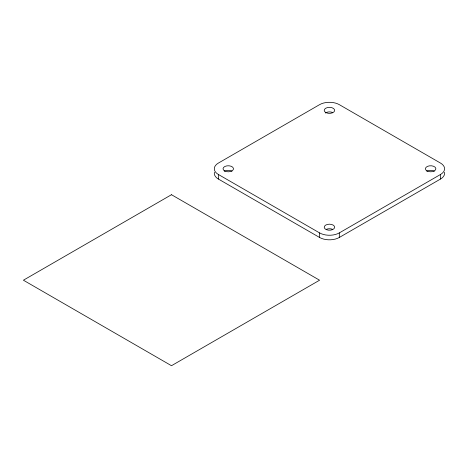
<?xml version="1.0" encoding="UTF-8"?>
<svg xmlns="http://www.w3.org/2000/svg" width="468" height="468" viewBox="0 0 468 468"><rect width="100%" height="100%" fill="white"/><g stroke="black" fill="none" stroke-linecap="round" stroke-linejoin="round"><path stroke-width="0.7" d="M218.38 174.476L319.574 232.9A13.964 8.061 0 0 0 339.318 232.9L440.511 174.476A13.964 8.061 0 0 0 440.511 163.08L339.318 104.656A13.964 8.061 0 0 0 319.574 104.656L218.38 163.08A13.964 8.061 0 0 0 218.38 174.476L218.38 179.039L319.574 237.463A13.964 8.061 0 0 0 339.318 237.463L440.511 179.039A13.964 8.061 0 0 0 444.483 172.288M440.511 174.476L440.511 179.039M339.318 232.9L339.318 237.463M319.574 232.9L319.574 237.463M218.38 179.039A13.964 8.061 0 0 1 214.408 172.288M326.161 229.408A5.236 3.024 0 0 1 332.532 229.32M426.939 171.2A5.236 3.024 0 0 1 434.339 171.2M325.371 113.016A5.236 3.024 0 0 1 332.736 112.56M224.552 171.2A5.236 3.024 0 0 1 231.952 171.2M171.487 194.711L23.4 280.209L171.487 365.707L319.574 280.209L171.487 194.711M326.36 229.642A5.236 3.024 0 0 0 334.649 227.524A5.236 3.024 0 0 0 327.331 224.435A5.236 3.024 0 0 0 326.36 229.642M426.939 170.914A5.236 3.024 0 0 0 435.696 169.562A5.236 3.024 0 0 0 429.285 165.859A5.236 3.024 0 0 0 426.939 170.914M326.155 112.706A5.236 3.024 0 0 0 334.62 110.822A5.236 3.024 0 0 0 327.565 107.535A5.236 3.024 0 0 0 326.155 112.706M224.552 170.914A5.236 3.024 0 0 0 233.31 169.562A5.236 3.024 0 0 0 226.898 165.859A5.236 3.024 0 0 0 224.552 170.914"/></g></svg>
